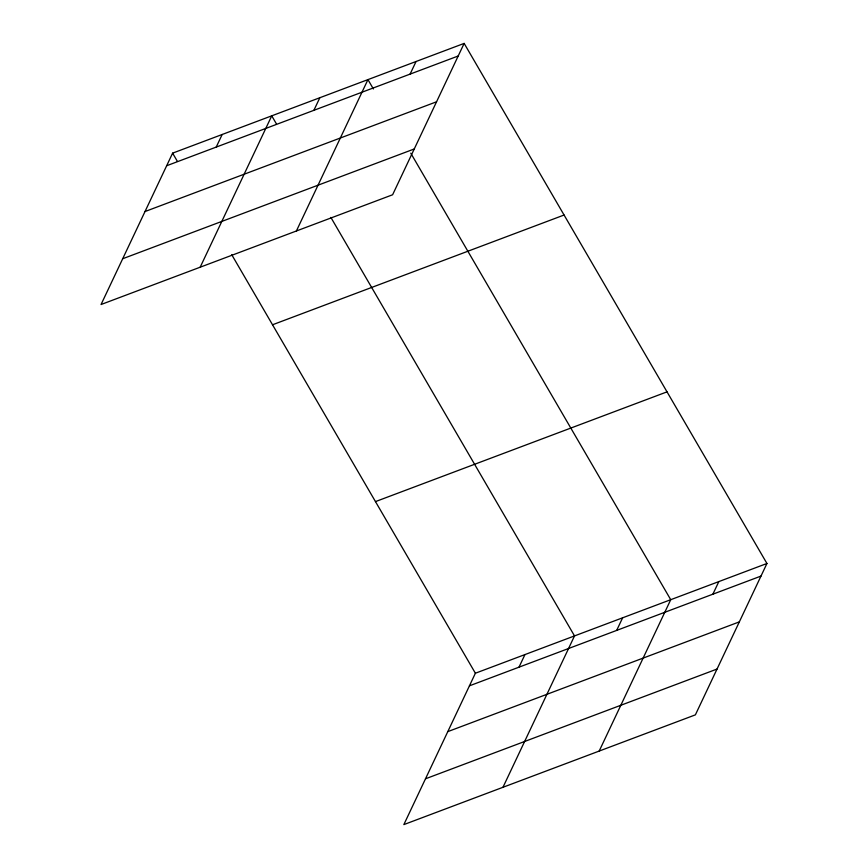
<?xml version="1.0" encoding="UTF-8"?>
<svg xmlns="http://www.w3.org/2000/svg" width="868" height="868" viewBox="0 0 868 868"><rect width="100%" height="100%" fill="white"/><g stroke="black" fill="none" stroke-linecap="round" stroke-linejoin="round"><path stroke-width="1.3" d="M464.152 43.4L172.613 153.148L101.057 304.516L392.607 194.768L464.152 43.4L766.943 563.484L695.387 714.852L403.848 824.6L475.393 673.232L766.943 563.484M216.219 147.093L222.175 134.497M200.183 267.203L271.738 115.835L276.491 124.005M313.88 110.323L319.836 97.726M296.389 230.986L367.945 79.617L373.381 88.959M410.097 74.105L416.054 61.509M518.999 667.177L524.956 654.57M502.973 787.287L574.518 635.918L330.871 217.412M616.671 630.407L622.627 617.81M599.18 751.07L670.736 599.701L410.77 153.169M712.878 594.189L718.834 581.593M166.656 165.745L458.195 55.997M145.01 211.542L436.55 101.795M122.703 258.729L414.253 148.971M272.53 324.773L564.07 215.025M375.475 501.606L667.025 391.859M469.436 685.828L760.986 576.081M447.79 731.626L739.341 621.879M425.494 778.802L717.033 669.054M172.613 153.148L177.365 161.329M231.745 254.725L475.393 673.232"/></g></svg>
